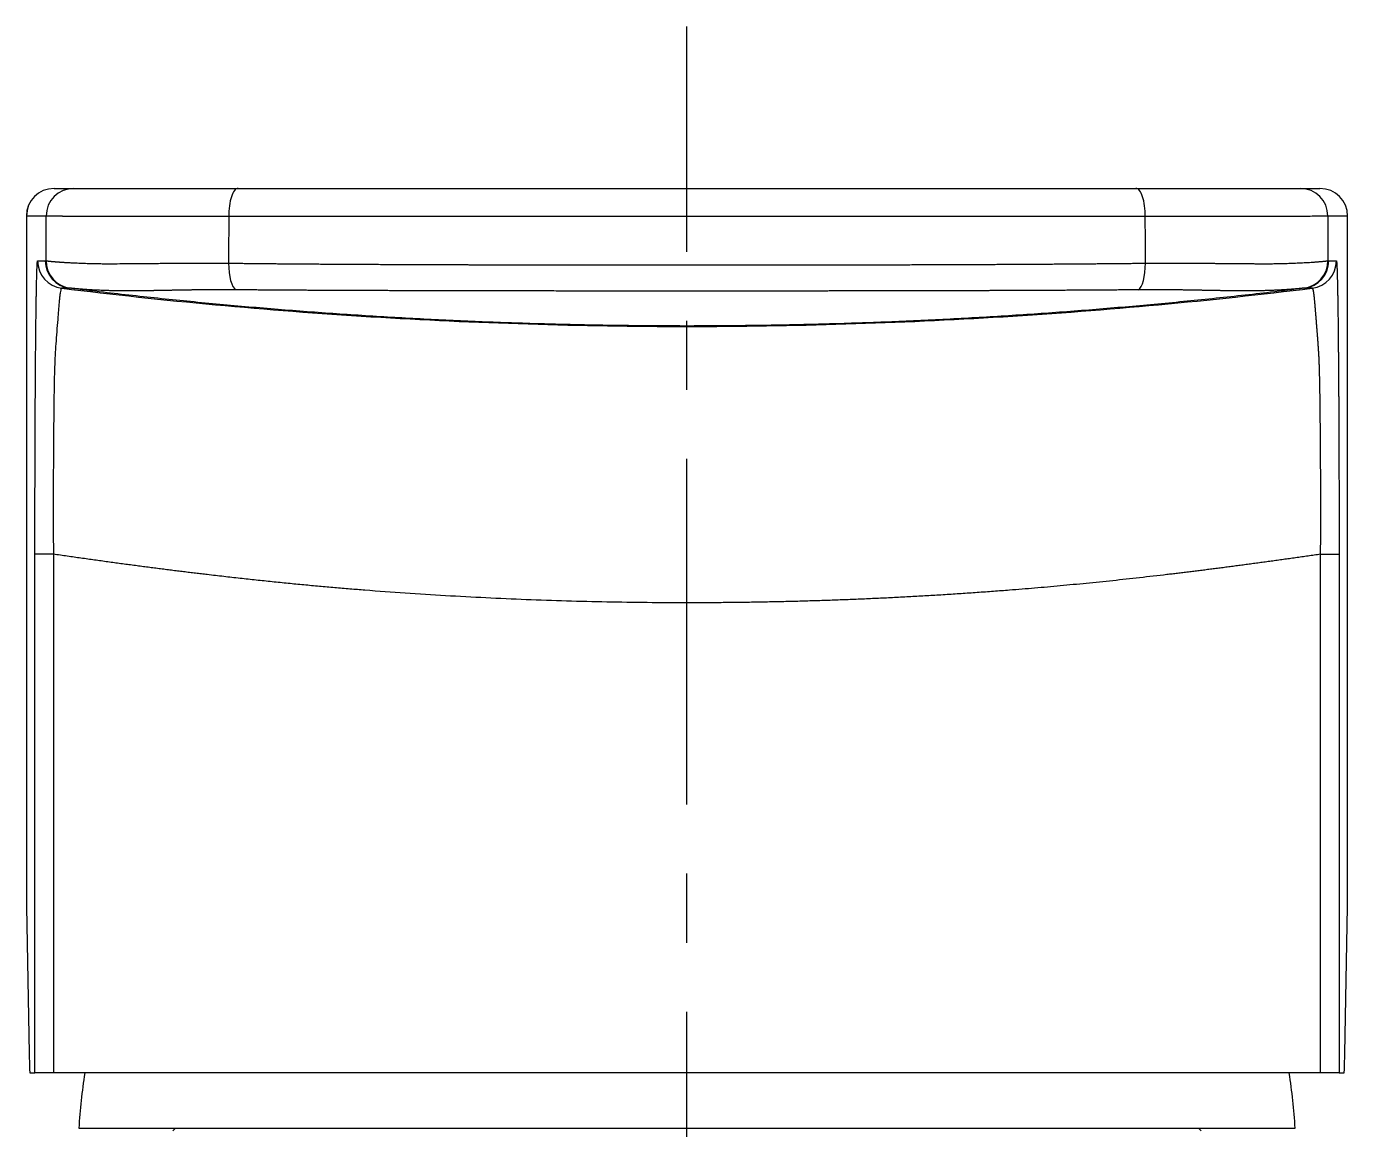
# Model space of a CAD drawing. Extents: x 0 to 1354, y 0 to 992.
# Drawn here: x 315.11 to 362.91, y 421.22 to 461.13 of the extents above; entities that cross this region are included whole.
import ezdxf

# ---------------------------------------------------------------- set-up
doc = ezdxf.new("R2010")
doc.units = 0
doc.header["$LTSCALE"] = 10
doc.header["$MEASUREMENT"] = 0
doc.linetypes.add('CENTER', pattern=[2, 1.25, -0.25, 0.25, -0.25])
doc.layers.add('1', color=7, linetype='CONTINUOUS')
doc.layers.add('W', color=7, linetype='CONTINUOUS')

msp = doc.modelspace()

# ---------------------------------------------------------------- linework, layer by layer
at = {"layer": '1', "color": 7, "linetype": 'Continuous', "lineweight": -3}
for p, q in [((316.115, 455.268), (316.827, 455.268)), ((361.194, 455.268), (361.906, 455.268)), ((315.115, 454.268), (315.115, 429.281)), ((315.827, 454.268), (315.115, 454.268)), ((362.906, 454.268), (362.194, 454.268)), ((362.906, 429.281), (362.906, 454.268)), ((316.092, 442.034), (315.422, 442.034)), ((315.422, 423.268), (315.422, 442.034)), ((316.092, 442.034), (316.092, 423.268)), ((361.929, 423.268), (361.929, 442.034)), ((361.929, 442.034), (362.599, 442.034)), ((362.599, 442.034), (362.599, 423.268)), ((315.115, 429.281), (315.214, 423.97)), ((362.806, 423.97), (362.906, 429.281)), ((315.242, 423.268), (315.422, 423.268)), ((316.092, 423.268), (315.422, 423.268)), ((361.929, 423.268), (316.092, 423.268)), ((362.599, 423.268), (361.929, 423.268)), ((362.599, 423.268), (362.779, 423.268)), ((317.01, 421.268), (361.01, 421.268)), ((320.41, 421.168), (320.51, 421.268)), ((357.61, 421.168), (357.51, 421.268))]:
    msp.add_line(p, q, dxfattribs=at)
for centre, radius, start, end in [((316.114, 454.268), 1, 90, 180), ((361.906, 454.268), 1, 0, 90), ((339.01, 419.907), 22.042, 171.2294, 176.4605), ((339.01, 419.907), 22.042, 3.5395, 8.7706)]:
    msp.add_arc(centre, radius, start, end, dxfattribs=at)
for centre, major_axis, ratio, start_param, end_param in [((316.115, 454.268), (0, -1), 0.999962, 3.141593, 4.712389), ((316.827, 454.268), (0, -1), 0.999962, 3.141593, 4.712389), ((322.771, 454.268), (0, 1), 0.339537, 0, 1.58825), ((355.25, 454.268), (0, 1), 0.339595, 4.694936, 6.283185), ((361.194, 454.268), (0, 1), 0.999962, 4.712389, 6.283185), ((361.906, 454.268), (0, 1), 0.999962, 4.712389, 6.283185), ((316.519, 452.65), (0, -1), 0.999962, 4.712389, 6.16091), ((316.798, 452.65), (0, -1), 0.999962, 4.712389, 6.160968), ((316.826, 452.651), (0.057, -0.998), 0.999962, 4.655125, 6.104859), ((361.194, 452.651), (-0.057, -0.998), 0.999962, 0.178338, 1.628075), ((361.223, 452.65), (0, -1), 0.999962, 0.122217, 1.570796), ((361.501, 452.65), (0, -1), 0.999962, 0.122275, 1.570796), ((322.768, 452.581), (-0.012, -1), 0.339634, 4.733902, 6.093331), ((355.253, 452.581), (0.012, -1), 0.339692, 0.189868, 1.549287), ((315.242, 430.768), (0, 7.5), 0.008727, 2.70526, 3.141593), ((362.779, 430.768), (0, 7.5), 0.008727, 3.141593, 3.577925)]:
    msp.add_ellipse(centre, major_axis=major_axis, ratio=ratio, start_param=start_param, end_param=end_param, dxfattribs=at)
for points, degree, knots in [([(316.827, 455.268), (316.843, 455.268), (317.427, 455.268), (319.53, 455.268), (321.041, 455.268), (322.771, 455.268)], 3, [0, 0, 0, 0, 0.5, 0.5, 1, 1, 1, 1]), ([(322.771, 455.268), (328.019, 455.268), (333.455, 455.268), (344.594, 455.268), (350.003, 455.268), (355.25, 455.268)], 3, [0, 0, 0, 0, 0.5, 0.5, 1, 1, 1, 1]), ([(355.25, 455.268), (356.98, 455.268), (358.477, 455.268), (360.587, 455.268), (361.178, 455.268), (361.194, 455.268)], 3, [0, 0, 0, 0, 0.5, 0.5, 1, 1, 1, 1]), ([(315.827, 452.651), (315.827, 452.981), (315.827, 453.312), (315.827, 453.851), (315.827, 454.059), (315.827, 454.268)], 3, [0, 0, 0, 0, 0.613042, 0.613042, 1, 1, 1, 1]), ([(322.432, 454.25), (322.42, 454.25), (322.398, 454.25), (322.364, 454.25), (322.33, 454.25), (322.296, 454.25), (322.261, 454.25), (322.226, 454.25), (322.191, 454.25), (322.155, 454.25), (322.119, 454.25), (322.083, 454.25), (322.047, 454.25), (322.01, 454.25), (321.973, 454.25), (321.935, 454.25), (321.898, 454.25), (321.86, 454.25), (321.822, 454.25), (321.783, 454.25), (321.745, 454.25), (321.706, 454.25), (321.666, 454.25), (321.627, 454.25), (321.587, 454.25), (321.547, 454.25), (321.506, 454.25), (321.466, 454.25), (321.425, 454.25), (321.384, 454.25), (321.342, 454.25), (321.3, 454.25), (321.258, 454.25), (321.216, 454.25), (321.174, 454.25), (321.131, 454.25), (321.088, 454.25), (321.045, 454.25), (321.002, 454.249), (320.958, 454.249), (320.914, 454.249), (320.87, 454.249), (320.826, 454.249), (320.781, 454.249), (320.737, 454.249), (320.692, 454.249), (320.646, 454.249), (320.601, 454.249), (320.556, 454.249), (320.51, 454.249), (320.464, 454.249), (320.418, 454.249), (320.372, 454.249), (320.325, 454.249), (320.278, 454.249), (320.232, 454.249), (320.185, 454.249), (320.138, 454.249), (320.09, 454.249), (320.043, 454.249), (319.995, 454.249), (319.948, 454.249), (319.9, 454.249), (319.852, 454.249), (319.804, 454.249), (319.756, 454.249), (319.708, 454.249), (319.659, 454.249), (319.611, 454.249), (319.562, 454.249), (319.514, 454.249), (319.465, 454.249), (319.417, 454.249), (319.368, 454.249), (319.319, 454.249), (319.27, 454.249), (319.221, 454.249), (319.172, 454.249), (319.123, 454.249), (319.075, 454.249), (319.026, 454.249), (318.977, 454.249), (318.928, 454.249), (318.879, 454.249), (318.83, 454.249), (318.781, 454.249), (318.732, 454.249), (318.684, 454.249), (318.635, 454.249), (318.587, 454.249), (318.538, 454.25), (318.49, 454.25), (318.441, 454.25), (318.393, 454.25), (318.345, 454.25), (318.297, 454.25), (318.25, 454.25), (318.202, 454.25), (318.155, 454.25), (318.107, 454.25), (318.06, 454.251), (318.013, 454.251), (317.967, 454.251), (317.92, 454.251), (317.874, 454.251), (317.828, 454.251), (317.782, 454.251), (317.737, 454.251), (317.691, 454.252), (317.646, 454.252), (317.602, 454.252), (317.557, 454.252), (317.513, 454.252), (317.47, 454.252), (317.426, 454.253), (317.383, 454.253), (317.34, 454.253), (317.298, 454.253), (317.256, 454.253), (317.214, 454.254), (317.173, 454.254), (317.133, 454.254), (317.092, 454.254), (317.052, 454.254), (317.013, 454.255), (316.974, 454.255), (316.935, 454.255), (316.897, 454.255), (316.86, 454.255), (316.823, 454.256), (316.786, 454.256), (316.75, 454.256), (316.715, 454.256), (316.68, 454.257), (316.645, 454.257), (316.612, 454.257), (316.578, 454.257), (316.546, 454.258), (316.514, 454.258), (316.482, 454.258), (316.451, 454.258), (316.421, 454.259), (316.392, 454.259), (316.363, 454.259), (316.335, 454.259), (316.307, 454.26), (316.28, 454.26), (316.254, 454.26), (316.229, 454.26), (316.204, 454.261), (316.18, 454.261), (316.156, 454.261), (316.134, 454.262), (316.112, 454.262), (316.091, 454.262), (316.071, 454.262), (316.051, 454.263), (316.032, 454.263), (316.014, 454.263), (315.997, 454.263), (315.98, 454.264), (315.965, 454.264), (315.95, 454.264), (315.936, 454.264), (315.923, 454.265), (315.91, 454.265), (315.899, 454.265), (315.888, 454.265), (315.878, 454.266), (315.869, 454.266), (315.861, 454.266), (315.854, 454.266), (315.847, 454.266), (315.842, 454.267), (315.837, 454.267), (315.833, 454.267), (315.83, 454.267), (315.828, 454.267), (315.827, 454.268), (315.827, 454.268)], 3, [0, 0, 0, 0, 0.00293, 0.00589, 0.008881, 0.011903, 0.014955, 0.018037, 0.021151, 0.024295, 0.02747, 0.030676, 0.033913, 0.037181, 0.040481, 0.043811, 0.047173, 0.050567, 0.053992, 0.057448, 0.060937, 0.064457, 0.068008, 0.071592, 0.075207, 0.078855, 0.082535, 0.086246, 0.08999, 0.093766, 0.097575, 0.101416, 0.105289, 0.109195, 0.113134, 0.117105, 0.121109, 0.125145, 0.129215, 0.133317, 0.137452, 0.141621, 0.145822, 0.150056, 0.154324, 0.158624, 0.162958, 0.167325, 0.171726, 0.176159, 0.180626, 0.185127, 0.189661, 0.194228, 0.198829, 0.203463, 0.208131, 0.212833, 0.217568, 0.222337, 0.227139, 0.231975, 0.236844, 0.241748, 0.246684, 0.251655, 0.256659, 0.261697, 0.266768, 0.271873, 0.277011, 0.282183, 0.287389, 0.292628, 0.297901, 0.303207, 0.308546, 0.313919, 0.319325, 0.324765, 0.330237, 0.335743, 0.341282, 0.346854, 0.352459, 0.358097, 0.363768, 0.369472, 0.375208, 0.380977, 0.386778, 0.392612, 0.398478, 0.404376, 0.410307, 0.416269, 0.422263, 0.428289, 0.434346, 0.440435, 0.446555, 0.452706, 0.458889, 0.465102, 0.471346, 0.47762, 0.483925, 0.49026, 0.496625, 0.503019, 0.509444, 0.515897, 0.52238, 0.528892, 0.535433, 0.542002, 0.5486, 0.555225, 0.561879, 0.56856, 0.575269, 0.582004, 0.588767, 0.595556, 0.602372, 0.609213, 0.61608, 0.622973, 0.629891, 0.636834, 0.643802, 0.650793, 0.657809, 0.664848, 0.671911, 0.678997, 0.686105, 0.693236, 0.700389, 0.707563, 0.714759, 0.721975, 0.729212, 0.736469, 0.743746, 0.751043, 0.758358, 0.765693, 0.773045, 0.780415, 0.787803, 0.795208, 0.802629, 0.810067, 0.81752, 0.824989, 0.832473, 0.839971, 0.847483, 0.855009, 0.862549, 0.870101, 0.877665, 0.885241, 0.892829, 0.900428, 0.908037, 0.915656, 0.923285, 0.930923, 0.93857, 0.946225, 0.953888, 0.961558, 0.969234, 0.976917, 0.984606, 0.992301, 1, 1, 1, 1]), ([(322.432, 454.25), (322.431, 453.989), (322.431, 453.728), (322.429, 453.166), (322.429, 452.865), (322.428, 452.564)], 3, [0, 0, 0, 0, 0.464082, 0.464082, 1, 1, 1, 1]), ([(355.589, 454.25), (355.549, 454.25), (355.508, 454.25), (353.71, 454.25), (351.918, 454.25), (346.437, 454.25), (342.711, 454.25), (335.285, 454.25), (331.514, 454.25), (326.075, 454.25), (324.293, 454.25), (322.505, 454.25), (322.468, 454.25), (322.432, 454.25)], 3, [0, 0, 0, 0, 0.003821, 0.003821, 0.169274, 0.169274, 0.500181, 0.500181, 0.831089, 0.831089, 0.996542, 0.996542, 1, 1, 1, 1]), ([(362.194, 454.268), (362.191, 454.267), (362.17, 454.266), (362.093, 454.264), (362.038, 454.263), (361.896, 454.262), (361.809, 454.261), (361.607, 454.259), (361.493, 454.258), (361.24, 454.256), (361.102, 454.255), (360.809, 454.253), (360.653, 454.253), (360.328, 454.252), (360.16, 454.251), (359.814, 454.25), (359.637, 454.25), (359.279, 454.249), (359.099, 454.249), (358.738, 454.249), (358.558, 454.249), (358.201, 454.249), (358.024, 454.249), (357.677, 454.249), (357.507, 454.249), (357.174, 454.249), (357.012, 454.249), (356.698, 454.25), (356.546, 454.25), (356.253, 454.25), (356.112, 454.25), (355.841, 454.25), (355.712, 454.25), (355.589, 454.25)], 3, [0, 0, 0, 0, 0.0625, 0.0625, 0.125, 0.125, 0.1875, 0.1875, 0.25, 0.25, 0.3125, 0.3125, 0.375, 0.375, 0.4375, 0.4375, 0.5, 0.5, 0.5625, 0.5625, 0.625, 0.625, 0.6875, 0.6875, 0.75, 0.75, 0.8125, 0.8125, 0.875, 0.875, 0.9375, 0.9375, 1, 1, 1, 1]), ([(355.593, 452.564), (355.592, 452.865), (355.592, 453.166), (355.59, 453.728), (355.59, 453.989), (355.589, 454.25)], 3, [0, 0, 0, 0, 0.53592, 0.53592, 1, 1, 1, 1]), ([(362.194, 454.268), (362.194, 454.059), (362.194, 453.851), (362.194, 453.312), (362.194, 452.981), (362.194, 452.651)], 3, [0, 0, 0, 0, 0.386959, 0.386959, 1, 1, 1, 1]), ([(315.422, 442.034), (315.422, 444.189), (315.43, 446.202), (315.437, 448.201), (315.451, 449.662), (315.465, 451.106), (315.483, 451.884), (315.5, 452.65), (315.519, 452.65)], 2, [0, 0, 0, 0.25, 0.25, 0.5, 0.5, 0.75, 0.75, 1, 1, 1]), ([(315.519, 452.65), (315.566, 452.65), (315.612, 452.65), (315.705, 452.65), (315.751, 452.65), (315.798, 452.65)], 3, [0, 0, 0, 0, 0.5, 0.5, 1, 1, 1, 1]), ([(315.827, 452.651), (315.827, 452.651), (315.827, 452.651), (315.828, 452.651), (315.829, 452.651), (315.83, 452.651), (315.832, 452.65), (315.834, 452.65), (315.836, 452.65), (315.839, 452.649), (315.842, 452.649), (315.846, 452.648), (315.849, 452.648), (315.853, 452.647), (315.858, 452.647), (315.863, 452.646), (315.868, 452.646), (315.874, 452.645), (315.88, 452.644), (315.887, 452.643), (315.894, 452.643), (315.902, 452.642), (315.91, 452.641), (315.918, 452.64), (315.927, 452.639), (315.937, 452.638), (315.947, 452.637), (315.958, 452.636), (315.969, 452.635), (315.981, 452.633), (315.994, 452.632), (316.007, 452.631), (316.021, 452.63), (316.035, 452.628), (316.05, 452.627), (316.066, 452.626), (316.083, 452.624), (316.1, 452.623), (316.118, 452.621), (316.136, 452.62), (316.156, 452.618), (316.176, 452.616), (316.197, 452.615), (316.219, 452.613), (316.241, 452.611), (316.265, 452.609), (316.289, 452.608), (316.343, 452.604), (316.431, 452.598), (316.557, 452.59), (316.686, 452.583), (316.815, 452.577), (316.944, 452.571), (317.069, 452.566), (317.189, 452.561), (317.303, 452.557), (317.409, 452.554), (317.505, 452.552), (317.592, 452.55), (317.705, 452.547), (317.868, 452.546), (318.107, 452.545), (318.411, 452.546), (318.787, 452.548), (319.242, 452.551), (319.624, 452.555), (319.894, 452.558), (320.02, 452.56), (320.145, 452.561), (320.269, 452.562), (320.392, 452.563), (320.514, 452.564), (320.634, 452.565), (320.753, 452.566), (320.871, 452.566), (320.987, 452.567), (321.101, 452.567), (321.214, 452.568), (321.326, 452.568), (321.435, 452.568), (321.543, 452.568), (321.649, 452.568), (321.753, 452.568), (321.855, 452.568), (321.956, 452.568), (322.054, 452.567), (322.151, 452.566), (322.245, 452.566), (322.337, 452.565), (322.398, 452.564), (322.428, 452.564)], 3, [0, 0, 0, 0, 0.004166, 0.008387, 0.012662, 0.016993, 0.02138, 0.025822, 0.03032, 0.034873, 0.039483, 0.04415, 0.048872, 0.053652, 0.058488, 0.063382, 0.068332, 0.07334, 0.078406, 0.083529, 0.088711, 0.09395, 0.099248, 0.104604, 0.110018, 0.115491, 0.121023, 0.126614, 0.132264, 0.137973, 0.143742, 0.14957, 0.155457, 0.161404, 0.167411, 0.173478, 0.179604, 0.185791, 0.192038, 0.198344, 0.204711, 0.211139, 0.217626, 0.224174, 0.230782, 0.23745, 0.244179, 0.250968, 0.281444, 0.310255, 0.337362, 0.36273, 0.386331, 0.408146, 0.428156, 0.446349, 0.462716, 0.477251, 0.489949, 0.500808, 0.525927, 0.557709, 0.596109, 0.641039, 0.692352, 0.749825, 0.762848, 0.775641, 0.788203, 0.800535, 0.812637, 0.82451, 0.836153, 0.847569, 0.858757, 0.869718, 0.880454, 0.890965, 0.901252, 0.911317, 0.921161, 0.930784, 0.940188, 0.949375, 0.958345, 0.9671, 0.975642, 0.983972, 0.992091, 1, 1, 1, 1]), ([(355.593, 452.564), (355.608, 452.564), (355.64, 452.564), (355.687, 452.565), (355.735, 452.565), (355.783, 452.566), (355.832, 452.566), (355.882, 452.566), (355.932, 452.567), (355.983, 452.567), (356.034, 452.567), (356.086, 452.568), (356.138, 452.568), (356.191, 452.568), (356.245, 452.568), (356.299, 452.568), (356.353, 452.568), (356.408, 452.568), (356.464, 452.568), (356.52, 452.568), (356.576, 452.568), (356.633, 452.568), (356.691, 452.568), (356.749, 452.568), (356.807, 452.568), (356.866, 452.568), (356.925, 452.567), (356.985, 452.567), (357.045, 452.567), (357.106, 452.567), (357.167, 452.566), (357.229, 452.566), (357.291, 452.566), (357.353, 452.565), (357.416, 452.565), (357.479, 452.564), (357.542, 452.564), (357.606, 452.563), (357.67, 452.563), (357.735, 452.562), (357.799, 452.562), (357.865, 452.561), (357.93, 452.56), (357.995, 452.56), (358.061, 452.559), (358.127, 452.558), (358.194, 452.558), (358.326, 452.556), (358.518, 452.554), (358.76, 452.552), (358.983, 452.55), (359.189, 452.548), (359.378, 452.547), (359.551, 452.546), (359.708, 452.546), (359.849, 452.545), (359.977, 452.545), (360.09, 452.546), (360.191, 452.546), (360.28, 452.547), (360.389, 452.549), (360.538, 452.552), (360.739, 452.558), (360.971, 452.566), (361.223, 452.577), (361.481, 452.59), (361.653, 452.602), (361.756, 452.609), (361.8, 452.613), (361.841, 452.616), (361.879, 452.619), (361.915, 452.622), (361.947, 452.625), (361.977, 452.628), (362.005, 452.63), (362.03, 452.633), (362.053, 452.635), (362.074, 452.637), (362.093, 452.639), (362.11, 452.641), (362.125, 452.642), (362.139, 452.644), (362.15, 452.645), (362.161, 452.647), (362.169, 452.648), (362.176, 452.649), (362.182, 452.649), (362.187, 452.65), (362.19, 452.651), (362.193, 452.651), (362.194, 452.651), (362.194, 452.651)], 3, [0, 0, 0, 0, 0.004095, 0.008249, 0.01246, 0.016729, 0.021056, 0.025443, 0.029888, 0.034391, 0.038955, 0.043577, 0.048259, 0.053001, 0.057803, 0.062664, 0.067587, 0.072569, 0.077613, 0.082717, 0.087883, 0.093109, 0.098398, 0.103747, 0.109159, 0.114632, 0.120168, 0.125765, 0.131425, 0.137148, 0.142933, 0.148781, 0.154692, 0.160666, 0.166703, 0.172804, 0.178967, 0.185194, 0.191485, 0.197839, 0.204257, 0.210739, 0.217284, 0.223893, 0.230566, 0.237303, 0.244104, 0.250969, 0.278306, 0.304364, 0.329113, 0.352527, 0.374587, 0.395274, 0.414575, 0.432479, 0.448977, 0.464062, 0.477731, 0.48998, 0.500807, 0.524164, 0.554892, 0.592946, 0.638239, 0.690613, 0.749824, 0.762704, 0.775367, 0.787812, 0.80004, 0.812051, 0.823846, 0.835424, 0.846787, 0.857934, 0.868868, 0.879588, 0.890096, 0.900392, 0.910477, 0.920353, 0.93002, 0.939481, 0.948735, 0.957784, 0.966629, 0.975272, 0.983714, 0.991956, 1, 1, 1, 1]), ([(362.223, 452.65), (362.269, 452.65), (362.316, 452.65), (362.408, 452.65), (362.455, 452.65), (362.501, 452.65)], 3, [0, 0, 0, 0, 0.5, 0.5, 1, 1, 1, 1]), ([(362.501, 452.65), (362.511, 452.65), (362.529, 452.259), (362.538, 451.877), (362.547, 451.494), (362.555, 450.939), (362.563, 450.374), (362.569, 449.655), (362.576, 448.934), (362.582, 448.055), (362.587, 447.183), (362.591, 446.201), (362.595, 445.215), (362.597, 444.169), (362.599, 443.106), (362.599, 442.034)], 2, [0, 0, 0, 0.125, 0.25, 0.25, 0.375, 0.375, 0.5, 0.5, 0.625, 0.625, 0.75, 0.75, 0.875, 0.875, 1, 1, 1]), ([(322.428, 452.564), (322.459, 452.564), (322.52, 452.563), (322.613, 452.562), (322.706, 452.561), (322.8, 452.56), (322.895, 452.559), (322.991, 452.558), (323.087, 452.557), (323.185, 452.556), (323.283, 452.555), (323.381, 452.554), (323.481, 452.553), (323.581, 452.552), (323.682, 452.551), (323.784, 452.55), (323.887, 452.549), (323.99, 452.548), (324.094, 452.547), (324.199, 452.546), (324.305, 452.545), (324.412, 452.544), (324.519, 452.543), (324.627, 452.543), (324.736, 452.542), (324.846, 452.541), (324.957, 452.54), (325.068, 452.539), (325.18, 452.538), (325.293, 452.537), (325.407, 452.537), (325.521, 452.536), (325.637, 452.535), (325.753, 452.534), (325.87, 452.533), (325.988, 452.533), (326.106, 452.532), (326.226, 452.531), (326.346, 452.53), (326.467, 452.53), (326.589, 452.529), (326.712, 452.528), (326.835, 452.528), (326.96, 452.527), (327.085, 452.526), (327.211, 452.526), (327.338, 452.525), (327.465, 452.524), (327.594, 452.524), (327.723, 452.523), (327.853, 452.522), (327.984, 452.522), (328.116, 452.521), (328.249, 452.52), (328.383, 452.52), (328.517, 452.519), (328.652, 452.519), (328.789, 452.518), (328.926, 452.517), (329.063, 452.517), (329.202, 452.516), (329.342, 452.516), (329.482, 452.515), (329.624, 452.515), (329.766, 452.514), (329.909, 452.514), (330.053, 452.513), (330.197, 452.513), (330.343, 452.512), (330.489, 452.512), (330.637, 452.511), (330.785, 452.511), (330.934, 452.511), (331.084, 452.51), (331.234, 452.51), (331.386, 452.509), (331.538, 452.509), (331.691, 452.508), (331.845, 452.508), (332, 452.508), (332.156, 452.507), (332.312, 452.507), (332.469, 452.507), (332.628, 452.506), (332.786, 452.506), (332.946, 452.506), (333.107, 452.505), (333.268, 452.505), (333.43, 452.505), (333.593, 452.504), (333.757, 452.504), (333.922, 452.504), (334.087, 452.504), (334.254, 452.503), (334.421, 452.503), (334.588, 452.503), (334.757, 452.503), (334.926, 452.502), (335.096, 452.502), (335.267, 452.502), (335.439, 452.502), (335.611, 452.502), (335.784, 452.502), (335.958, 452.501), (336.133, 452.501), (336.309, 452.501), (336.485, 452.501), (336.662, 452.501), (336.839, 452.501), (337.018, 452.501), (337.197, 452.5), (337.376, 452.5), (337.557, 452.5), (337.738, 452.5), (337.92, 452.5), (338.103, 452.5), (338.286, 452.5), (338.47, 452.5), (338.655, 452.5), (338.84, 452.5), (339.074, 452.5), (339.357, 452.5), (339.686, 452.5), (340.013, 452.5), (340.338, 452.5), (340.66, 452.5), (340.98, 452.5), (341.298, 452.501), (341.613, 452.501), (341.926, 452.501), (342.237, 452.501), (342.545, 452.502), (342.85, 452.502), (343.153, 452.502), (343.454, 452.503), (343.752, 452.503), (344.048, 452.504), (344.341, 452.504), (344.632, 452.505), (344.921, 452.505), (345.206, 452.506), (345.49, 452.506), (345.771, 452.507), (346.049, 452.508), (346.325, 452.508), (346.598, 452.509), (346.869, 452.51), (347.137, 452.51), (347.403, 452.511), (347.666, 452.512), (347.927, 452.513), (348.185, 452.514), (348.441, 452.515), (348.694, 452.516), (348.944, 452.517), (349.193, 452.518), (349.438, 452.519), (349.681, 452.52), (349.921, 452.521), (350.159, 452.522), (350.395, 452.523), (350.627, 452.524), (350.857, 452.526), (351.084, 452.527), (351.309, 452.528), (351.53, 452.529), (351.749, 452.531), (351.966, 452.532), (352.18, 452.534), (352.391, 452.535), (352.6, 452.536), (352.806, 452.538), (353.009, 452.539), (353.21, 452.541), (353.409, 452.543), (353.604, 452.544), (353.798, 452.546), (353.988, 452.548), (354.176, 452.549), (354.362, 452.551), (354.545, 452.553), (354.726, 452.554), (354.904, 452.556), (355.08, 452.558), (355.253, 452.56), (355.424, 452.562), (355.537, 452.563), (355.593, 452.564)], 3, [0, 0, 0, 0, 0.002884, 0.00579, 0.008718, 0.011667, 0.014639, 0.017633, 0.020648, 0.023686, 0.026746, 0.029827, 0.032931, 0.036057, 0.039204, 0.042374, 0.045566, 0.048779, 0.052015, 0.055273, 0.058553, 0.061855, 0.06518, 0.068526, 0.071895, 0.075285, 0.078698, 0.082134, 0.085591, 0.089071, 0.092573, 0.096097, 0.099644, 0.103213, 0.106804, 0.110418, 0.114054, 0.117712, 0.121394, 0.125097, 0.128823, 0.132572, 0.136343, 0.140137, 0.143954, 0.147793, 0.151656, 0.15554, 0.159448, 0.163379, 0.167332, 0.171309, 0.175309, 0.179332, 0.183379, 0.187449, 0.191543, 0.19566, 0.1998, 0.203963, 0.20815, 0.212361, 0.216594, 0.220851, 0.225131, 0.229434, 0.23376, 0.238109, 0.242482, 0.246877, 0.251296, 0.255737, 0.260202, 0.264689, 0.2692, 0.273733, 0.278289, 0.282868, 0.28747, 0.292094, 0.296741, 0.30141, 0.306102, 0.310817, 0.315554, 0.320313, 0.325095, 0.329899, 0.334725, 0.339573, 0.344443, 0.349336, 0.35425, 0.359186, 0.364144, 0.369124, 0.374125, 0.379148, 0.384193, 0.389259, 0.394346, 0.399455, 0.404585, 0.409736, 0.414908, 0.420101, 0.425314, 0.430549, 0.435804, 0.44108, 0.446376, 0.451693, 0.457029, 0.462386, 0.467763, 0.47316, 0.478577, 0.484014, 0.48947, 0.494945, 0.50044, 0.510245, 0.519981, 0.52965, 0.53925, 0.548782, 0.558247, 0.567643, 0.576972, 0.586233, 0.595425, 0.60455, 0.613607, 0.622596, 0.631517, 0.64037, 0.649155, 0.657872, 0.666521, 0.675102, 0.683615, 0.692061, 0.700438, 0.708747, 0.716988, 0.725161, 0.733267, 0.741304, 0.749273, 0.757173, 0.765006, 0.772771, 0.780467, 0.788095, 0.795655, 0.803146, 0.81057, 0.817925, 0.825211, 0.832429, 0.839574, 0.846646, 0.853643, 0.860567, 0.867418, 0.874196, 0.880902, 0.887535, 0.894095, 0.900584, 0.907, 0.913345, 0.919618, 0.92582, 0.931951, 0.93801, 0.943999, 0.949916, 0.955763, 0.961539, 0.967244, 0.972879, 0.978444, 0.983938, 0.989362, 0.994716, 1, 1, 1, 1]), ([(316.398, 451.66), (316.389, 451.661), (316.381, 451.655), (316.366, 451.629), (316.36, 451.61), (316.347, 451.559), (316.341, 451.527), (316.33, 451.454), (316.325, 451.411), (316.314, 451.318), (316.309, 451.266), (316.299, 451.156), (316.294, 451.097), (316.283, 450.973), (316.277, 450.907), (316.266, 450.773), (316.261, 450.703), (316.244, 450.49), (316.232, 450.343), (316.208, 450.047), (316.197, 449.899), (316.175, 449.613), (316.166, 449.475), (316.153, 449.28), (316.15, 449.217), (316.145, 449.126), (316.143, 449.082), (316.141, 449.032), (316.14, 449.007), (316.14, 448.995), (316.139, 448.989), (316.139, 448.986), (316.139, 448.984), (316.139, 448.984), (316.139, 448.983), (316.139, 448.983), (316.139, 448.983), (316.139, 448.983), (316.139, 448.983), (316.131, 448.757), (316.125, 448.519), (316.115, 448.018), (316.111, 447.756), (316.104, 447.212), (316.101, 446.93), (316.096, 446.352), (316.094, 446.056), (316.09, 445.452), (316.088, 445.146), (316.085, 444.526), (316.084, 444.214), (316.083, 443.588), (316.083, 443.275), (316.085, 442.651), (316.088, 442.341), (316.092, 442.034)], 3, [0, 0, 0, 0, 0.03125, 0.03125, 0.0625, 0.0625, 0.09375, 0.09375, 0.125, 0.125, 0.15625, 0.15625, 0.1875, 0.1875, 0.21875, 0.21875, 0.25, 0.25, 0.3125, 0.3125, 0.375, 0.375, 0.4375, 0.4375, 0.46875, 0.46875, 0.484375, 0.492188, 0.496094, 0.498047, 0.499023, 0.499512, 0.499756, 0.499878, 0.499939, 0.499969, 0.499985, 0.499985, 0.5, 0.5, 0.5625, 0.5625, 0.625, 0.625, 0.6875, 0.6875, 0.75, 0.75, 0.8125, 0.8125, 0.875, 0.875, 0.9375, 0.9375, 1, 1, 1, 1]), ([(316.397, 451.658), (320.078, 451.207), (323.806, 450.861), (329.462, 450.512), (331.358, 450.424), (335.17, 450.305), (337.086, 450.275), (342.859, 450.275), (346.672, 450.395), (354.214, 450.861), (357.942, 451.207), (361.623, 451.658)], 3, [0, 0, 0, 0, 0.25, 0.25, 0.375, 0.375, 0.5, 0.5, 0.75, 0.75, 1, 1, 1, 1]), ([(316.676, 451.658), (316.67, 451.658), (316.664, 451.658), (316.635, 451.658), (316.612, 451.658), (316.525, 451.658), (316.461, 451.658), (316.397, 451.658)], 3, [0, 0, 0, 0, 0.062702, 0.062702, 0.313508, 0.313508, 1, 1, 1, 1]), ([(316.706, 451.658), (316.701, 451.658), (316.69, 451.658), (316.681, 451.658), (316.676, 451.658)], 3, [0, 0, 0, 0, 0.509213, 1, 1, 1, 1]), ([(361.345, 451.658), (360.937, 451.608), (359.83, 451.475), (358.02, 451.276), (355.914, 451.068), (353.806, 450.885), (351.696, 450.727), (349.584, 450.592), (347.471, 450.482), (345.357, 450.397), (343.242, 450.336), (341.126, 450.299), (339.01, 450.287), (336.894, 450.299), (334.779, 450.336), (332.664, 450.397), (330.549, 450.482), (328.436, 450.592), (326.325, 450.727), (324.215, 450.885), (322.106, 451.068), (320.001, 451.276), (318.191, 451.475), (317.083, 451.608), (316.676, 451.658)], 3, [0, 0, 0, 0, 0.027488, 0.07474, 0.121991, 0.169242, 0.216493, 0.263744, 0.310995, 0.358246, 0.405498, 0.452749, 0.5, 0.547251, 0.594502, 0.641753, 0.689005, 0.736256, 0.783507, 0.830758, 0.878009, 0.92526, 0.972512, 1, 1, 1, 1]), ([(322.692, 451.6), (322.678, 451.6), (322.649, 451.601), (322.606, 451.601), (322.563, 451.601), (322.52, 451.601), (322.477, 451.602), (322.435, 451.602), (322.393, 451.602), (322.351, 451.602), (322.309, 451.602), (322.267, 451.602), (322.225, 451.602), (322.184, 451.603), (322.143, 451.603), (322.102, 451.602), (322.061, 451.602), (322.02, 451.602), (321.98, 451.602), (321.939, 451.602), (321.899, 451.602), (321.859, 451.602), (321.819, 451.601), (321.78, 451.601), (321.74, 451.601), (321.701, 451.601), (321.662, 451.6), (321.623, 451.6), (321.584, 451.6), (321.546, 451.599), (321.507, 451.599), (321.469, 451.599), (321.431, 451.598), (321.393, 451.598), (321.355, 451.597), (321.318, 451.597), (321.28, 451.596), (321.243, 451.596), (321.206, 451.595), (321.169, 451.595), (321.132, 451.594), (321.096, 451.594), (321.059, 451.593), (321.023, 451.593), (320.987, 451.592), (320.951, 451.592), (320.915, 451.591), (320.88, 451.59), (320.844, 451.59), (320.809, 451.589), (320.774, 451.589), (320.739, 451.588), (320.704, 451.587), (320.67, 451.587), (320.635, 451.586), (320.601, 451.586), (320.567, 451.585), (320.533, 451.584), (320.499, 451.584), (320.466, 451.583), (320.432, 451.582), (320.399, 451.582), (320.366, 451.581), (320.333, 451.581), (320.3, 451.58), (320.267, 451.579), (320.235, 451.579), (320.203, 451.578), (320.17, 451.578), (320.138, 451.577), (320.107, 451.576), (320.075, 451.576), (320.043, 451.575), (320.012, 451.575), (319.981, 451.574), (319.95, 451.573), (319.919, 451.573), (319.888, 451.572), (319.857, 451.572), (319.827, 451.571), (319.797, 451.571), (319.766, 451.57), (319.736, 451.57), (319.707, 451.569), (319.677, 451.569), (319.647, 451.568), (319.618, 451.568), (319.589, 451.568), (319.56, 451.567), (319.531, 451.567), (319.502, 451.566), (319.474, 451.566), (319.445, 451.566), (319.417, 451.565), (319.389, 451.565), (319.361, 451.565), (319.333, 451.564), (319.305, 451.564), (319.278, 451.564), (319.25, 451.563), (319.223, 451.563), (319.196, 451.563), (319.169, 451.563), (319.142, 451.562), (319.115, 451.562), (319.089, 451.562), (319.063, 451.562), (319.036, 451.562), (319.01, 451.562), (318.984, 451.561), (318.959, 451.561), (318.933, 451.561), (318.908, 451.561), (318.882, 451.561), (318.857, 451.561), (318.832, 451.561), (318.807, 451.561), (318.782, 451.561), (318.758, 451.561), (318.733, 451.561), (318.709, 451.561), (318.685, 451.561), (318.661, 451.562), (318.637, 451.562), (318.613, 451.562), (318.59, 451.562), (318.567, 451.562), (318.543, 451.562), (318.52, 451.563), (318.497, 451.563), (318.474, 451.563), (318.452, 451.563), (318.429, 451.564), (318.36, 451.565), (318.247, 451.567), (318.096, 451.57), (317.954, 451.574), (317.82, 451.579), (317.718, 451.583), (317.641, 451.587), (317.589, 451.59), (317.537, 451.592), (317.487, 451.595), (317.437, 451.598), (317.389, 451.601), (317.342, 451.604), (317.296, 451.607), (317.251, 451.61), (317.207, 451.613), (317.169, 451.616), (317.137, 451.618), (317.11, 451.62), (317.083, 451.623), (317.058, 451.625), (317.033, 451.627), (317.01, 451.629), (316.987, 451.631), (316.965, 451.633), (316.944, 451.635), (316.923, 451.637), (316.904, 451.639), (316.886, 451.641), (316.868, 451.642), (316.851, 451.644), (316.836, 451.646), (316.821, 451.647), (316.807, 451.649), (316.793, 451.65), (316.781, 451.651), (316.77, 451.652), (316.759, 451.653), (316.75, 451.654), (316.741, 451.655), (316.734, 451.656), (316.727, 451.657), (316.721, 451.657), (316.716, 451.658), (316.712, 451.658), (316.709, 451.658), (316.707, 451.658), (316.706, 451.658), (316.706, 451.658)], 3, [0, 0, 0, 0, 0.004182, 0.008355, 0.01252, 0.016676, 0.020823, 0.024963, 0.029094, 0.033217, 0.037332, 0.04144, 0.045539, 0.04963, 0.053714, 0.05779, 0.061859, 0.06592, 0.069974, 0.07402, 0.078059, 0.082091, 0.086116, 0.090133, 0.094144, 0.098148, 0.102144, 0.106134, 0.110118, 0.114094, 0.118064, 0.122028, 0.125985, 0.129935, 0.133879, 0.137817, 0.141748, 0.145673, 0.149592, 0.153504, 0.157411, 0.161312, 0.165206, 0.169094, 0.172977, 0.176854, 0.180724, 0.184589, 0.188449, 0.192302, 0.19615, 0.199992, 0.203829, 0.20766, 0.211485, 0.215305, 0.21912, 0.222929, 0.226732, 0.23053, 0.234323, 0.238111, 0.241893, 0.245671, 0.249443, 0.253209, 0.256971, 0.260728, 0.264479, 0.268226, 0.271967, 0.275703, 0.279435, 0.283162, 0.286883, 0.2906, 0.294312, 0.29802, 0.301722, 0.30542, 0.309113, 0.312802, 0.316486, 0.320165, 0.32384, 0.32751, 0.331176, 0.334837, 0.338494, 0.342147, 0.345795, 0.349439, 0.353079, 0.356714, 0.360345, 0.363973, 0.367596, 0.371215, 0.37483, 0.378441, 0.382048, 0.385651, 0.389251, 0.392846, 0.396438, 0.400027, 0.403611, 0.407192, 0.41077, 0.414344, 0.417915, 0.421483, 0.425047, 0.428608, 0.432167, 0.435722, 0.439274, 0.442823, 0.446369, 0.449912, 0.453453, 0.456991, 0.460526, 0.464058, 0.467587, 0.471114, 0.474638, 0.478159, 0.481678, 0.485194, 0.488708, 0.492218, 0.495727, 0.499232, 0.524812, 0.550117, 0.575136, 0.599844, 0.624199, 0.635171, 0.64624, 0.65739, 0.668608, 0.679873, 0.691174, 0.702529, 0.713967, 0.725524, 0.737251, 0.749204, 0.757314, 0.765354, 0.773343, 0.781296, 0.789232, 0.797164, 0.805107, 0.813075, 0.821081, 0.829135, 0.837249, 0.845432, 0.853691, 0.862034, 0.87045, 0.878915, 0.887411, 0.895916, 0.904411, 0.912878, 0.9213, 0.929661, 0.937945, 0.946139, 0.95423, 0.962205, 0.970053, 0.977765, 0.985332, 0.992746, 1, 1, 1, 1]), ([(361.315, 451.658), (361.315, 451.658), (361.314, 451.658), (361.313, 451.658), (361.312, 451.658), (361.311, 451.658), (361.309, 451.658), (361.308, 451.658), (361.305, 451.658), (361.303, 451.658), (361.3, 451.657), (361.298, 451.657), (361.294, 451.657), (361.291, 451.656), (361.287, 451.656), (361.283, 451.656), (361.279, 451.655), (361.275, 451.655), (361.27, 451.654), (361.265, 451.654), (361.26, 451.653), (361.254, 451.653), (361.249, 451.652), (361.243, 451.652), (361.236, 451.651), (361.23, 451.65), (361.223, 451.65), (361.216, 451.649), (361.209, 451.648), (361.201, 451.647), (361.193, 451.647), (361.185, 451.646), (361.177, 451.645), (361.168, 451.644), (361.16, 451.643), (361.151, 451.642), (361.141, 451.641), (361.132, 451.64), (361.122, 451.639), (361.112, 451.638), (361.102, 451.637), (361.091, 451.636), (361.08, 451.635), (361.069, 451.634), (361.058, 451.633), (361.046, 451.632), (361.035, 451.631), (361.023, 451.63), (361.01, 451.629), (360.998, 451.628), (360.985, 451.627), (360.972, 451.626), (360.959, 451.624), (360.945, 451.623), (360.932, 451.622), (360.918, 451.621), (360.904, 451.62), (360.889, 451.619), (360.874, 451.618), (360.855, 451.616), (360.831, 451.614), (360.801, 451.612), (360.771, 451.61), (360.74, 451.608), (360.709, 451.606), (360.678, 451.604), (360.645, 451.602), (360.613, 451.6), (360.579, 451.598), (360.546, 451.596), (360.511, 451.594), (360.477, 451.592), (360.441, 451.59), (360.405, 451.588), (360.369, 451.587), (360.322, 451.584), (360.264, 451.582), (360.193, 451.579), (360.12, 451.576), (360.044, 451.574), (359.965, 451.571), (359.884, 451.569), (359.8, 451.567), (359.713, 451.565), (359.639, 451.564), (359.578, 451.563), (359.533, 451.563), (359.487, 451.562), (359.44, 451.562), (359.393, 451.562), (359.345, 451.561), (359.297, 451.561), (359.248, 451.561), (359.198, 451.561), (359.148, 451.561), (359.097, 451.561), (359.045, 451.561), (358.993, 451.562), (358.941, 451.562), (358.888, 451.562), (358.834, 451.563), (358.779, 451.563), (358.724, 451.564), (358.669, 451.564), (358.613, 451.565), (358.556, 451.566), (358.498, 451.567), (358.44, 451.567), (358.382, 451.568), (358.322, 451.569), (358.262, 451.57), (358.202, 451.571), (358.141, 451.572), (358.079, 451.573), (358.016, 451.574), (357.953, 451.576), (357.89, 451.577), (357.825, 451.578), (357.76, 451.579), (357.695, 451.58), (357.629, 451.582), (357.562, 451.583), (357.494, 451.584), (357.426, 451.585), (357.357, 451.587), (357.288, 451.588), (357.217, 451.589), (357.147, 451.59), (357.075, 451.591), (357.003, 451.593), (356.93, 451.594), (356.857, 451.595), (356.782, 451.596), (356.708, 451.597), (356.632, 451.598), (356.556, 451.599), (356.479, 451.599), (356.401, 451.6), (356.323, 451.601), (356.244, 451.601), (356.164, 451.602), (356.084, 451.602), (356.003, 451.602), (355.921, 451.602), (355.839, 451.603), (355.755, 451.602), (355.671, 451.602), (355.587, 451.602), (355.501, 451.601), (355.415, 451.601), (355.358, 451.6), (355.329, 451.6)], 3, [0, 0, 0, 0, 0.003856, 0.007758, 0.011705, 0.015696, 0.01973, 0.023806, 0.027922, 0.032077, 0.036269, 0.040498, 0.044761, 0.049058, 0.053385, 0.057742, 0.062126, 0.066535, 0.070967, 0.075421, 0.079893, 0.084381, 0.088884, 0.093398, 0.097921, 0.10245, 0.106983, 0.111516, 0.116047, 0.120572, 0.125089, 0.129595, 0.134086, 0.138559, 0.14301, 0.147437, 0.151841, 0.156221, 0.16058, 0.164918, 0.169237, 0.173538, 0.177823, 0.182093, 0.186351, 0.190597, 0.194834, 0.199064, 0.203288, 0.207509, 0.211729, 0.21595, 0.220175, 0.224405, 0.228644, 0.232893, 0.237156, 0.241435, 0.245733, 0.250052, 0.258273, 0.266376, 0.274381, 0.282307, 0.290169, 0.297981, 0.305756, 0.313501, 0.321226, 0.328934, 0.336621, 0.34428, 0.351907, 0.359495, 0.367041, 0.374539, 0.387963, 0.401511, 0.415175, 0.428948, 0.442823, 0.456798, 0.470868, 0.485033, 0.49929, 0.506323, 0.513366, 0.52042, 0.527485, 0.534561, 0.541647, 0.548744, 0.555853, 0.562974, 0.570106, 0.577251, 0.584409, 0.59158, 0.598766, 0.605965, 0.61318, 0.62041, 0.627655, 0.634917, 0.642195, 0.64949, 0.656803, 0.664132, 0.67148, 0.678845, 0.686229, 0.693631, 0.701053, 0.708493, 0.715953, 0.723433, 0.730932, 0.738452, 0.745992, 0.753553, 0.761135, 0.768738, 0.776363, 0.784009, 0.791678, 0.799368, 0.807082, 0.814818, 0.822578, 0.830361, 0.838168, 0.845999, 0.853855, 0.861736, 0.869642, 0.877574, 0.885533, 0.893518, 0.901531, 0.909571, 0.917639, 0.925736, 0.933862, 0.942018, 0.950205, 0.958422, 0.966672, 0.974954, 0.983268, 0.991617, 1, 1, 1, 1]), ([(361.345, 451.658), (361.342, 451.658), (361.338, 451.658), (361.33, 451.658), (361.323, 451.658), (361.317, 451.658), (361.315, 451.658)], 3, [0, 0, 0, 0, 0.243753, 0.49099, 0.740669, 1, 1, 1, 1]), ([(361.623, 451.658), (361.617, 451.658), (361.611, 451.658), (361.582, 451.658), (361.559, 451.658), (361.472, 451.658), (361.408, 451.658), (361.345, 451.658)], 3, [0, 0, 0, 0, 0.062702, 0.062702, 0.313508, 0.313508, 1, 1, 1, 1]), ([(361.929, 442.034), (361.929, 442.051), (361.929, 442.085), (361.93, 442.135), (361.931, 442.185), (361.931, 442.236), (361.932, 442.287), (361.932, 442.337), (361.933, 442.388), (361.933, 442.439), (361.933, 442.489), (361.934, 442.54), (361.934, 442.591), (361.935, 442.642), (361.935, 442.693), (361.935, 442.744), (361.935, 442.795), (361.936, 442.846), (361.936, 442.897), (361.936, 442.949), (361.936, 443), (361.937, 443.051), (361.937, 443.102), (361.937, 443.153), (361.937, 443.205), (361.937, 443.256), (361.937, 443.307), (361.937, 443.359), (361.937, 443.41), (361.937, 443.461), (361.937, 443.513), (361.937, 443.564), (361.937, 443.615), (361.937, 443.667), (361.937, 443.718), (361.937, 443.769), (361.937, 443.821), (361.937, 443.872), (361.937, 443.923), (361.937, 443.975), (361.937, 444.026), (361.937, 444.077), (361.937, 444.129), (361.936, 444.18), (361.936, 444.231), (361.936, 444.283), (361.936, 444.334), (361.936, 444.385), (361.936, 444.436), (361.935, 444.487), (361.935, 444.538), (361.935, 444.589), (361.935, 444.64), (361.935, 444.691), (361.934, 444.742), (361.934, 444.793), (361.934, 444.844), (361.934, 444.895), (361.933, 444.945), (361.933, 444.996), (361.933, 445.047), (361.933, 445.097), (361.932, 445.148), (361.932, 445.198), (361.932, 445.249), (361.932, 445.299), (361.931, 445.349), (361.931, 445.399), (361.931, 445.449), (361.93, 445.499), (361.93, 445.549), (361.93, 445.599), (361.929, 445.649), (361.929, 445.698), (361.929, 445.748), (361.928, 445.798), (361.928, 445.847), (361.928, 445.896), (361.927, 445.945), (361.927, 445.994), (361.927, 446.043), (361.926, 446.092), (361.926, 446.141), (361.926, 446.19), (361.925, 446.238), (361.925, 446.287), (361.924, 446.335), (361.924, 446.383), (361.924, 446.431), (361.923, 446.479), (361.923, 446.527), (361.923, 446.575), (361.922, 446.622), (361.922, 446.67), (361.921, 446.717), (361.921, 446.764), (361.92, 446.811), (361.92, 446.858), (361.919, 446.905), (361.919, 446.951), (361.919, 446.998), (361.918, 447.044), (361.918, 447.09), (361.917, 447.136), (361.917, 447.182), (361.916, 447.228), (361.916, 447.273), (361.915, 447.318), (361.915, 447.363), (361.914, 447.408), (361.913, 447.453), (361.913, 447.498), (361.912, 447.542), (361.912, 447.587), (361.911, 447.631), (361.911, 447.675), (361.91, 447.718), (361.909, 447.762), (361.909, 447.805), (361.908, 447.849), (361.907, 447.892), (361.907, 447.934), (361.906, 447.977), (361.905, 448.019), (361.904, 448.062), (361.904, 448.104), (361.903, 448.145), (361.902, 448.187), (361.901, 448.228), (361.9, 448.27), (361.9, 448.311), (361.899, 448.351), (361.898, 448.392), (361.897, 448.432), (361.896, 448.472), (361.895, 448.512), (361.894, 448.552), (361.893, 448.592), (361.892, 448.631), (361.891, 448.67), (361.89, 448.709), (361.889, 448.747), (361.888, 448.786), (361.887, 448.824), (361.885, 448.862), (361.884, 448.899), (361.883, 448.937), (361.882, 448.97), (361.881, 448.999), (361.88, 449.024), (361.879, 449.05), (361.878, 449.076), (361.876, 449.102), (361.875, 449.129), (361.874, 449.156), (361.872, 449.184), (361.871, 449.211), (361.869, 449.24), (361.867, 449.268), (361.866, 449.297), (361.864, 449.326), (361.862, 449.355), (361.86, 449.384), (361.858, 449.414), (361.856, 449.444), (361.854, 449.474), (361.852, 449.505), (361.85, 449.536), (361.848, 449.567), (361.846, 449.598), (361.843, 449.629), (361.841, 449.661), (361.839, 449.693), (361.836, 449.725), (361.834, 449.757), (361.832, 449.789), (361.829, 449.822), (361.827, 449.854), (361.824, 449.887), (361.822, 449.92), (361.819, 449.953), (361.816, 449.986), (361.814, 450.019), (361.811, 450.052), (361.809, 450.085), (361.806, 450.118), (361.803, 450.152), (361.801, 450.185), (361.798, 450.218), (361.796, 450.251), (361.793, 450.284), (361.79, 450.318), (361.788, 450.351), (361.785, 450.384), (361.782, 450.417), (361.78, 450.45), (361.777, 450.482), (361.775, 450.515), (361.772, 450.547), (361.769, 450.58), (361.767, 450.612), (361.764, 450.644), (361.762, 450.676), (361.759, 450.707), (361.757, 450.739), (361.754, 450.77), (361.751, 450.8), (361.749, 450.831), (361.747, 450.861), (361.744, 450.891), (361.742, 450.921), (361.739, 450.95), (361.737, 450.979), (361.734, 451.007), (361.732, 451.035), (361.73, 451.063), (361.727, 451.09), (361.725, 451.117), (361.722, 451.144), (361.72, 451.17), (361.718, 451.195), (361.715, 451.22), (361.713, 451.244), (361.711, 451.268), (361.708, 451.292), (361.706, 451.314), (361.704, 451.336), (361.701, 451.358), (361.699, 451.379), (361.697, 451.399), (361.694, 451.419), (361.692, 451.438), (361.689, 451.456), (361.687, 451.474), (361.684, 451.491), (361.682, 451.507), (361.679, 451.522), (361.677, 451.537), (361.674, 451.551), (361.671, 451.564), (361.669, 451.577), (361.666, 451.588), (361.663, 451.599), (361.66, 451.609), (361.657, 451.618), (361.654, 451.626), (361.651, 451.634), (361.648, 451.64), (361.645, 451.646), (361.641, 451.651), (361.638, 451.654), (361.634, 451.657), (361.631, 451.659), (361.627, 451.66), (361.624, 451.66), (361.623, 451.66)], 3, [0, 0, 0, 0, 0.003221, 0.006446, 0.009675, 0.012907, 0.016143, 0.019383, 0.022627, 0.025874, 0.029126, 0.032381, 0.035639, 0.038902, 0.042168, 0.045437, 0.048711, 0.051988, 0.055268, 0.058552, 0.06184, 0.065132, 0.068427, 0.071725, 0.075027, 0.078332, 0.081641, 0.084954, 0.08827, 0.091589, 0.094912, 0.098238, 0.101567, 0.1049, 0.108236, 0.111576, 0.114918, 0.118264, 0.121613, 0.124966, 0.128321, 0.13168, 0.135042, 0.138407, 0.141775, 0.145146, 0.14852, 0.151897, 0.155277, 0.15866, 0.162046, 0.165435, 0.168827, 0.172222, 0.175619, 0.179019, 0.182422, 0.185828, 0.189236, 0.192648, 0.196061, 0.199478, 0.202897, 0.206318, 0.209742, 0.213169, 0.216598, 0.220029, 0.223463, 0.226899, 0.230337, 0.233778, 0.237221, 0.240667, 0.244114, 0.247564, 0.251016, 0.25447, 0.257926, 0.261384, 0.264844, 0.268306, 0.27177, 0.275236, 0.278704, 0.282173, 0.285645, 0.289118, 0.292593, 0.29607, 0.299548, 0.303028, 0.30651, 0.309993, 0.313478, 0.316964, 0.320452, 0.323941, 0.327431, 0.330923, 0.334416, 0.337911, 0.341407, 0.344904, 0.348402, 0.351901, 0.355402, 0.358903, 0.362406, 0.365909, 0.369414, 0.37292, 0.376426, 0.379933, 0.383442, 0.38695, 0.39046, 0.393971, 0.397482, 0.400994, 0.404506, 0.408019, 0.411533, 0.415047, 0.418562, 0.422077, 0.425593, 0.429109, 0.432625, 0.436142, 0.439659, 0.443177, 0.446694, 0.450212, 0.45373, 0.457248, 0.460766, 0.464285, 0.467803, 0.471322, 0.47484, 0.478358, 0.481877, 0.485395, 0.488913, 0.492431, 0.495948, 0.499466, 0.501841, 0.504263, 0.506732, 0.509248, 0.51181, 0.51442, 0.517076, 0.51978, 0.52253, 0.525327, 0.528171, 0.531062, 0.534, 0.536984, 0.540015, 0.543093, 0.546218, 0.549389, 0.552607, 0.555871, 0.559182, 0.562539, 0.565943, 0.569393, 0.572889, 0.576432, 0.580021, 0.583655, 0.587336, 0.591062, 0.594835, 0.598653, 0.602516, 0.606425, 0.61038, 0.614379, 0.618424, 0.622514, 0.626649, 0.630828, 0.635052, 0.639321, 0.643633, 0.64799, 0.652391, 0.656836, 0.661324, 0.665856, 0.670431, 0.675049, 0.67971, 0.684414, 0.68916, 0.693948, 0.698778, 0.70365, 0.708564, 0.713519, 0.718515, 0.723552, 0.728629, 0.733747, 0.738904, 0.744101, 0.749338, 0.754613, 0.759928, 0.765281, 0.770672, 0.776101, 0.781567, 0.787071, 0.792611, 0.798188, 0.803801, 0.80945, 0.815134, 0.820853, 0.826606, 0.832394, 0.838216, 0.844071, 0.849959, 0.85588, 0.861832, 0.867817, 0.873833, 0.879879, 0.885956, 0.892063, 0.898199, 0.904365, 0.910559, 0.916781, 0.923031, 0.929307, 0.935611, 0.94194, 0.948295, 0.954676, 0.961081, 0.96751, 0.973963, 0.980439, 0.986937, 0.993458, 1, 1, 1, 1]), ([(355.329, 451.6), (355.296, 451.6), (355.23, 451.599), (355.13, 451.598), (355.029, 451.597), (354.927, 451.597), (354.824, 451.596), (354.721, 451.595), (354.616, 451.594), (354.51, 451.593), (354.403, 451.592), (354.296, 451.591), (354.187, 451.591), (354.078, 451.59), (353.967, 451.589), (353.855, 451.588), (353.743, 451.587), (353.629, 451.587), (353.514, 451.586), (353.399, 451.585), (353.282, 451.585), (353.165, 451.584), (353.046, 451.583), (352.926, 451.582), (352.806, 451.582), (352.684, 451.581), (352.562, 451.58), (352.438, 451.58), (352.313, 451.579), (352.188, 451.578), (352.061, 451.578), (351.933, 451.577), (351.805, 451.577), (351.675, 451.576), (351.544, 451.575), (351.413, 451.575), (351.28, 451.574), (351.146, 451.574), (351.011, 451.573), (350.876, 451.573), (350.739, 451.572), (350.601, 451.572), (350.462, 451.571), (350.322, 451.571), (350.181, 451.57), (350.039, 451.57), (349.896, 451.569), (349.752, 451.569), (349.607, 451.568), (349.461, 451.568), (349.314, 451.567), (349.166, 451.567), (349.017, 451.567), (348.867, 451.566), (348.715, 451.566), (348.563, 451.565), (348.41, 451.565), (348.255, 451.565), (348.1, 451.564), (347.944, 451.564), (347.786, 451.564), (347.628, 451.563), (347.468, 451.563), (347.308, 451.562), (347.146, 451.562), (346.984, 451.562), (346.82, 451.561), (346.655, 451.561), (346.49, 451.561), (346.323, 451.561), (346.155, 451.56), (345.986, 451.56), (345.816, 451.56), (345.646, 451.559), (345.474, 451.559), (345.301, 451.559), (345.127, 451.559), (344.952, 451.558), (344.776, 451.558), (344.599, 451.558), (344.421, 451.558), (344.242, 451.558), (344.061, 451.557), (343.88, 451.557), (343.698, 451.557), (343.515, 451.557), (343.331, 451.557), (343.146, 451.556), (342.959, 451.556), (342.772, 451.556), (342.584, 451.556), (342.395, 451.556), (342.204, 451.556), (342.013, 451.555), (341.821, 451.555), (341.628, 451.555), (341.433, 451.555), (341.238, 451.555), (341.042, 451.555), (340.845, 451.555), (340.646, 451.555), (340.447, 451.555), (340.247, 451.555), (340.046, 451.554), (339.844, 451.554), (339.641, 451.554), (339.437, 451.554), (339.231, 451.554), (338.968, 451.554), (338.649, 451.554), (338.273, 451.554), (337.902, 451.555), (337.533, 451.555), (337.168, 451.555), (336.806, 451.555), (336.447, 451.555), (336.092, 451.556), (335.74, 451.556), (335.391, 451.556), (335.046, 451.556), (334.704, 451.557), (334.366, 451.557), (334.031, 451.558), (333.699, 451.558), (333.371, 451.558), (333.046, 451.559), (332.725, 451.559), (332.407, 451.56), (332.093, 451.56), (331.782, 451.561), (331.474, 451.561), (331.17, 451.562), (330.87, 451.562), (330.573, 451.563), (330.279, 451.564), (329.989, 451.564), (329.702, 451.565), (329.419, 451.566), (329.139, 451.566), (328.863, 451.567), (328.59, 451.568), (328.321, 451.569), (328.055, 451.57), (327.793, 451.57), (327.534, 451.571), (327.278, 451.572), (327.026, 451.573), (326.777, 451.574), (326.532, 451.575), (326.29, 451.576), (326.051, 451.577), (325.816, 451.579), (325.585, 451.58), (325.356, 451.581), (325.132, 451.582), (324.91, 451.584), (324.692, 451.585), (324.477, 451.586), (324.266, 451.588), (324.057, 451.589), (323.853, 451.59), (323.651, 451.592), (323.453, 451.594), (323.258, 451.595), (323.066, 451.597), (322.878, 451.598), (322.754, 451.6), (322.692, 451.6)], 3, [0, 0, 0, 0, 0.003166, 0.006361, 0.009584, 0.012835, 0.016114, 0.019422, 0.022758, 0.026122, 0.029514, 0.032935, 0.036383, 0.03986, 0.043366, 0.046899, 0.050461, 0.054051, 0.05767, 0.061316, 0.064991, 0.068695, 0.072426, 0.076186, 0.079974, 0.083791, 0.087635, 0.091508, 0.09541, 0.09934, 0.103298, 0.107284, 0.111299, 0.115342, 0.119413, 0.123513, 0.127641, 0.131797, 0.135982, 0.140195, 0.144436, 0.148706, 0.153004, 0.157331, 0.161685, 0.166069, 0.17048, 0.17492, 0.179388, 0.183885, 0.188409, 0.192963, 0.197544, 0.202154, 0.206793, 0.211459, 0.216154, 0.220878, 0.22563, 0.23041, 0.235219, 0.240056, 0.244921, 0.249815, 0.254738, 0.259688, 0.264668, 0.269675, 0.274711, 0.279776, 0.284869, 0.28999, 0.29514, 0.300318, 0.305525, 0.31076, 0.316024, 0.321316, 0.326637, 0.331986, 0.337364, 0.34277, 0.348205, 0.353668, 0.35916, 0.36468, 0.370229, 0.375806, 0.381412, 0.387047, 0.39271, 0.398402, 0.404122, 0.409871, 0.415648, 0.421454, 0.427289, 0.433153, 0.439045, 0.444965, 0.450915, 0.456893, 0.462899, 0.468935, 0.474999, 0.481091, 0.487212, 0.493362, 0.49954, 0.510888, 0.522139, 0.533294, 0.544353, 0.555315, 0.566182, 0.576953, 0.587629, 0.598208, 0.608692, 0.61908, 0.629372, 0.639568, 0.649668, 0.659673, 0.669583, 0.679397, 0.689116, 0.69874, 0.70827, 0.717704, 0.727043, 0.736287, 0.745436, 0.754489, 0.763447, 0.772309, 0.781076, 0.789747, 0.798324, 0.806806, 0.815192, 0.823485, 0.831682, 0.839786, 0.847794, 0.855708, 0.863528, 0.871252, 0.878882, 0.886417, 0.893857, 0.901202, 0.908453, 0.915608, 0.922668, 0.929634, 0.936505, 0.943281, 0.949962, 0.956548, 0.96304, 0.969436, 0.975739, 0.981946, 0.988059, 0.994077, 1, 1, 1, 1]), ([(361.929, 442.034), (361.891, 442.029), (361.815, 442.018), (361.701, 442.001), (361.588, 441.985), (361.475, 441.968), (361.362, 441.952), (361.25, 441.936), (361.138, 441.92), (361.027, 441.904), (360.915, 441.889), (360.804, 441.873), (360.694, 441.857), (360.584, 441.842), (360.474, 441.827), (360.364, 441.811), (360.255, 441.796), (360.146, 441.781), (360.038, 441.766), (359.93, 441.751), (359.822, 441.737), (359.714, 441.722), (359.607, 441.707), (359.501, 441.693), (359.394, 441.679), (359.288, 441.664), (359.183, 441.65), (359.077, 441.636), (358.972, 441.622), (358.868, 441.608), (358.764, 441.595), (358.66, 441.581), (358.556, 441.568), (358.453, 441.554), (358.35, 441.541), (358.248, 441.528), (358.146, 441.515), (358.044, 441.501), (357.943, 441.489), (357.842, 441.476), (357.742, 441.463), (357.641, 441.45), (357.542, 441.438), (357.442, 441.426), (357.343, 441.413), (357.244, 441.401), (357.146, 441.389), (357.048, 441.377), (356.951, 441.365), (356.853, 441.353), (356.756, 441.342), (356.66, 441.33), (356.564, 441.318), (356.468, 441.307), (356.076, 441.261), (355.391, 441.182), (354.418, 441.076), (353.46, 440.978), (352.518, 440.888), (351.592, 440.805), (350.786, 440.739), (350.094, 440.687), (349.511, 440.645), (348.928, 440.605), (348.344, 440.567), (347.761, 440.532), (347.177, 440.499), (346.593, 440.468), (346.01, 440.439), (345.426, 440.413), (344.842, 440.389), (344.258, 440.368), (343.675, 440.348), (343.092, 440.331), (342.509, 440.316), (341.926, 440.304), (341.343, 440.293), (340.761, 440.285), (340.179, 440.28), (339.598, 440.276), (338.727, 440.274), (337.563, 440.28), (336.108, 440.301), (334.651, 440.337), (333.192, 440.387), (331.733, 440.451), (330.274, 440.529), (328.815, 440.621), (327.663, 440.706), (326.814, 440.774), (326.264, 440.82), (325.708, 440.87), (325.146, 440.922), (324.578, 440.977), (324.005, 441.035), (323.425, 441.096), (322.84, 441.159), (322.25, 441.226), (321.784, 441.28), (321.444, 441.32), (321.231, 441.346), (321.016, 441.372), (320.799, 441.398), (320.58, 441.425), (320.359, 441.453), (320.137, 441.481), (319.913, 441.51), (319.687, 441.539), (319.459, 441.568), (319.23, 441.598), (318.998, 441.629), (318.765, 441.66), (318.531, 441.691), (318.294, 441.723), (318.056, 441.756), (317.816, 441.789), (317.575, 441.823), (317.332, 441.857), (317.087, 441.891), (316.84, 441.926), (316.592, 441.962), (316.342, 441.998), (316.175, 442.022), (316.092, 442.034)], 3, [0, 0, 0, 0, 0.002599, 0.005188, 0.007768, 0.010338, 0.012899, 0.015451, 0.017994, 0.020527, 0.023051, 0.025566, 0.028071, 0.030567, 0.033053, 0.035531, 0.037998, 0.040457, 0.042906, 0.045346, 0.047777, 0.050198, 0.05261, 0.055013, 0.057406, 0.05979, 0.062165, 0.06453, 0.066886, 0.069233, 0.071571, 0.073899, 0.076218, 0.078527, 0.080827, 0.083118, 0.085399, 0.087672, 0.089934, 0.092188, 0.094432, 0.096667, 0.098893, 0.101109, 0.103316, 0.105514, 0.107702, 0.109881, 0.112051, 0.114211, 0.116362, 0.118504, 0.120637, 0.12276, 0.124874, 0.146744, 0.168189, 0.189212, 0.209812, 0.22999, 0.249748, 0.262381, 0.275, 0.287604, 0.300194, 0.31277, 0.325333, 0.337881, 0.350416, 0.362938, 0.375447, 0.387943, 0.400426, 0.412896, 0.425354, 0.4378, 0.450234, 0.462657, 0.475067, 0.487466, 0.499854, 0.530837, 0.561892, 0.593021, 0.624228, 0.655516, 0.686888, 0.718346, 0.749893, 0.761707, 0.773674, 0.785794, 0.798067, 0.810494, 0.823074, 0.835808, 0.848696, 0.861738, 0.874934, 0.879626, 0.884363, 0.889145, 0.893972, 0.898844, 0.903762, 0.908724, 0.913732, 0.918785, 0.923883, 0.929026, 0.934214, 0.939448, 0.944726, 0.95005, 0.95542, 0.960834, 0.966293, 0.971798, 0.977348, 0.982943, 0.988584, 0.994269, 1, 1, 1, 1])]:
    msp.add_open_spline(points, degree=degree, knots=knots, dxfattribs=at)
for points in [[(315.798, 452.65), (315.807, 452.65), (315.817, 452.651), (315.827, 452.651)], [(362.194, 452.651), (362.204, 452.651), (362.213, 452.65), (362.223, 452.65)]]:
    msp.add_open_spline(points, degree=3, dxfattribs=at)
at = {"layer": 'W', "color": 1, "linetype": 'CENTER', "lineweight": -3}
msp.add_line((339.01, 212.98), (339.01, 461.13), dxfattribs=at)

doc.saveas('drawing.dxf')
